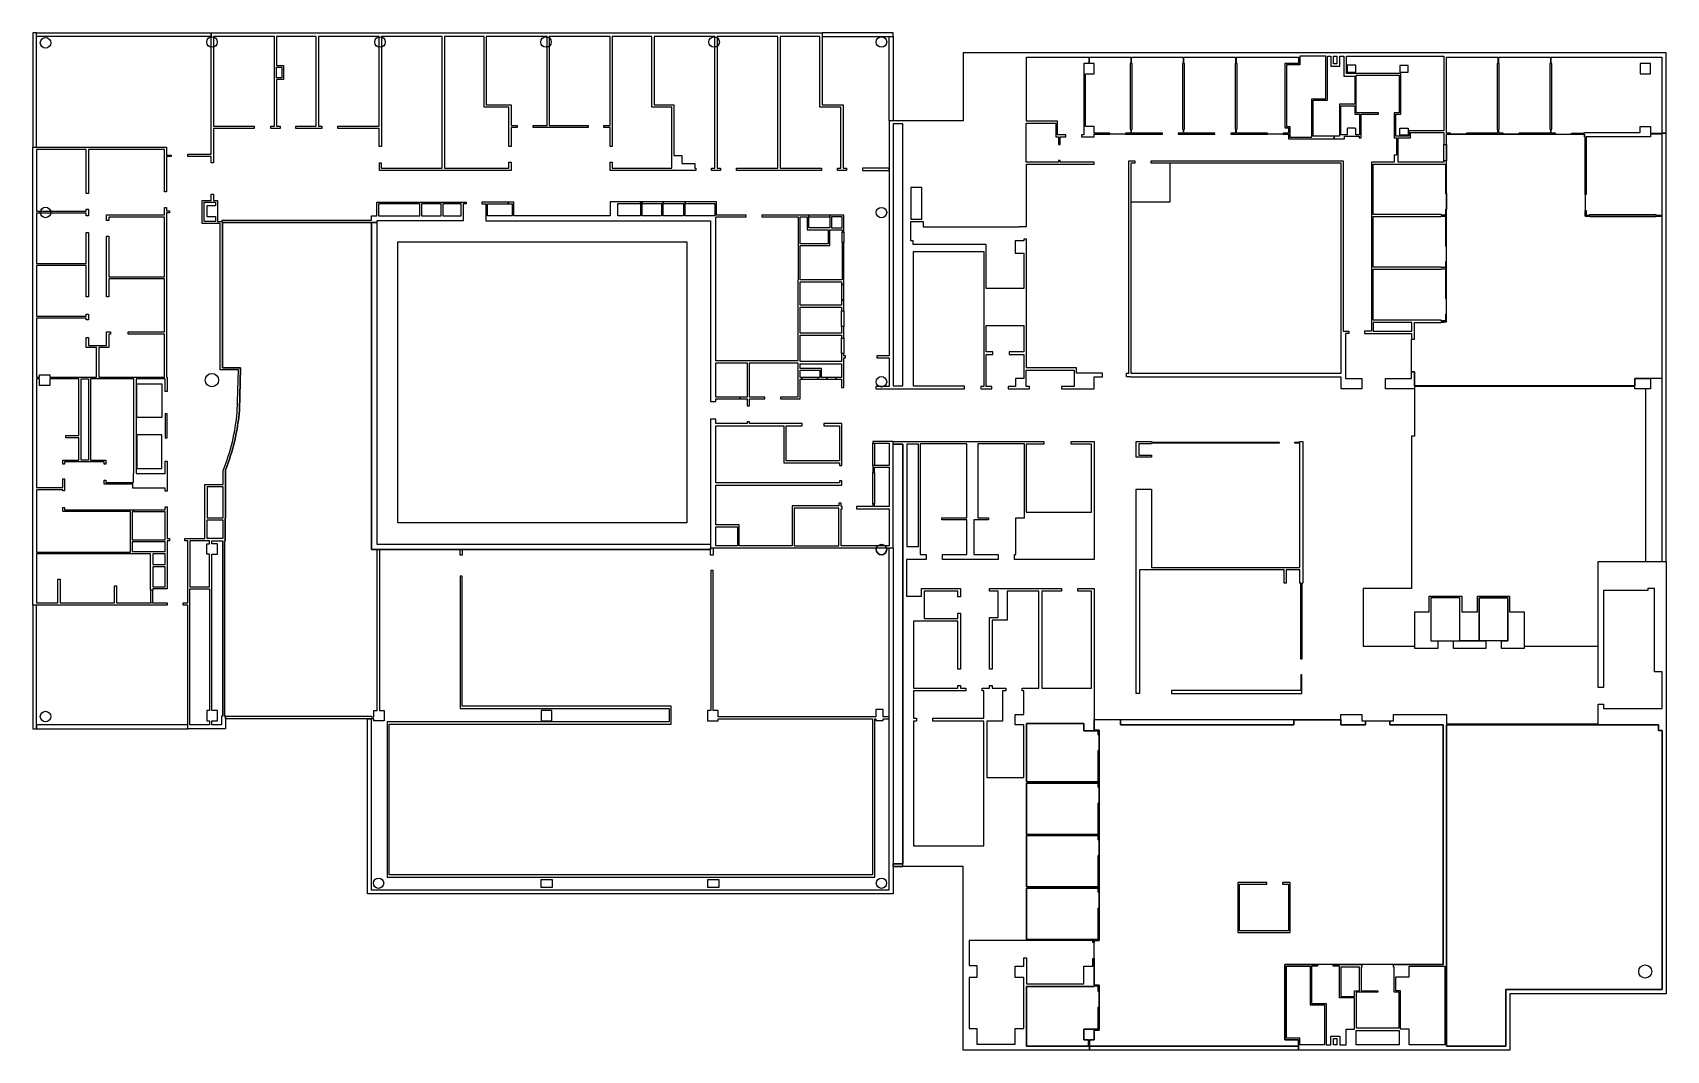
# Model space of a CAD drawing. Header units: inches. Extents: x 2935 to 12425, y 2076 to 7985.
import ezdxf

# ---------------------------------------------------------------- set-up
doc = ezdxf.new("R2010")
doc.units = ezdxf.units.IN
doc.header["$MEASUREMENT"] = 0
for name, color, linetype in [('E14-245', 2, 'Continuous'), ('E14-245F', 2, 'Continuous'), ('E14-245G', 2, 'Continuous'), ('E14-245K', 2, 'Continuous'), ('E14-251A', 2, 'Continuous'), ('E14-251D', 2, 'Continuous'), ('E14-274', 2, 'Continuous'), ('E14-274A', 2, 'Continuous'), ('E14-274B', 2, 'Continuous'), ('E14-274C', 2, 'Continuous'), ('E14-274D', 2, 'Continuous'), ('E14-274G', 2, 'Continuous'), ('Elevators_Primary', 2, 'Continuous'), ('Void', 7, 'Continuous'), ('Walls', 3, 'Continuous')]:
    doc.layers.add(name, color=color, linetype=linetype)

msp = doc.modelspace()

# ---------------------------------------------------------------- linework, layer by layer
at = {"layer": 'E14-245'}
msp.add_lwpolyline([(12398.5, 5977.5), (12331.8, 5977.5), (12240.8, 5977.5), (12240.8, 5933.6), (10961.5, 5933.6), (10961.5, 6016.5), (10945.2, 6016.5), (10945.2, 6205.1), (10961.5, 6205.1), (10961.5, 6302.6), (11115.9, 6302.6), (11146.8, 6305.9), (11146.8, 6348.2), (11146.8, 7050.4), (11146.8, 7240.6), (11146.8, 7334.9), (11146.8, 7396.7), (11171.2, 7396.7), (11873.4, 7396.7), (11949.8, 7396.7), (11949.8, 7380.4), (11953.1, 7380.4), (11953.1, 7045.5), (11953.1, 6952.9), (11953.1, 6920.4), (11980.7, 6920.4), (11980.7, 6917.1), (12362.7, 6917.1), (12362.7, 6920.4), (12398.5, 6920.4)], close=True, dxfattribs=at)
at = {"layer": 'E14-245F'}
msp.add_lwpolyline([(11748.3, 7424.3), (11751.5, 7424.3), (11751.5, 7401.5), (11567.8, 7401.5), (11567.8, 7396.7), (11476.8, 7396.7), (11476.8, 7401.5), (11450.8, 7401.5), (11450.8, 7424.3), (11454, 7424.3), (11454, 7806.3), (11450.8, 7806.3), (11450.8, 7843.7), (11751.5, 7843.7), (11751.5, 7806.3), (11748.3, 7806.3)], close=True, dxfattribs=at)
at = {"layer": 'E14-245G'}
msp.add_lwpolyline([(11445.9, 7401.5), (11263.8, 7401.5), (11263.8, 7396.7), (11171.2, 7396.7), (11171.2, 7401.5), (11146.8, 7401.5), (11146.8, 7843.7), (11445.9, 7843.7), (11445.9, 7806.3), (11442.6, 7806.3), (11442.6, 7424.3)], close=True, dxfattribs=at)
at = {"layer": 'E14-245K'}
msp.add_lwpolyline([(11141.9, 7050.4), (11146.8, 7050.4), (11146.8, 6957.8), (11141.9, 6957.8), (11141.9, 6925.2), (11117.5, 6925.2), (11117.5, 6928.5), (10722.5, 6928.5), (10722.5, 7221.1), (11141.9, 7221.1)], close=True, dxfattribs=at)
at = {"layer": 'E14-251A'}
msp.add_lwpolyline([(10208.8, 7432.4), (10229.9, 7432.4), (10229.9, 7401.5), (10199.1, 7401.5), (10199.1, 7396.7), (10108, 7396.7), (10108, 7401.5), (9927.6, 7401.5), (9927.6, 7424.3), (9930.8, 7424.3), (9930.8, 7806.3), (9927.6, 7806.3), (9927.6, 7843.7), (10288.5, 7843.7), (10288.5, 7806.3), (10208.8, 7806.3)], close=True, dxfattribs=at)
at = {"layer": 'E14-251D'}
msp.add_lwpolyline([(9309.9, 7424.3), (9313.1, 7424.3), (9313.1, 7401.5), (9283.8, 7401.5), (9283.8, 7396.7), (9192.8, 7396.7), (9192.8, 7401.5), (9101.8, 7401.5), (9101.8, 7440.6), (9051.4, 7440.6), (9051.4, 7746.2), (9101.8, 7746.2), (9101.8, 7806.3), (9074.1, 7806.3), (9074.1, 7843.7), (9313.1, 7843.7), (9313.1, 7806.3), (9309.9, 7806.3)], close=True, dxfattribs=at)
at = {"layer": 'E14-274'}
msp.add_lwpolyline([(11128.9, 2573.5), (10839.5, 2573.5), (10655.9, 2573.5), (10655.9, 2575.1), (10490, 2575.1), (10399, 2573.5), (10208.8, 2573.5), (10208.8, 2137.8), (10288.5, 2137.8), (10288.5, 2100.5), (9074.1, 2100.5), (9074.1, 2137.8), (9101.8, 2137.8), (9101.8, 2193.1), (9129.4, 2193.1), (9129.4, 2326.4), (9129.4, 2417.5), (9129.4, 2454.8), (9101.8, 2454.8), (9101.8, 2609.3), (9101.8, 2701.9), (9101.8, 2713.3), (9129.4, 2713.3), (9129.4, 2901.9), (9129.4, 3908.1), (9129.4, 3935.8), (9101.8, 3935.8), (9101.8, 3997.5), (9254.6, 3997.5), (9254.6, 3966.6), (10260.8, 3966.6), (10260.8, 3994.3), (10533.9, 3994.3), (10533.9, 3966.6), (10677, 3966.6), (10677, 3989.4), (10818.4, 3989.4), (10818.4, 3966.6), (11128.9, 3966.6)], close=True, dxfattribs=at)
at = {"layer": 'E14-274A'}
msp.add_lwpolyline([(9124.5, 3635), (8708.4, 3635), (8708.4, 3973.2), (9040, 3973.2), (9040, 3930.9), (9124.5, 3930.9), (9124.5, 3908.1), (9129.4, 3908.1), (9129.4, 3817.1), (9124.5, 3817.1)], close=True, dxfattribs=at)
at = {"layer": 'E14-274B'}
msp.add_lwpolyline([(9124.5, 3329.4), (8708.4, 3329.4), (8708.4, 3626.9), (9124.5, 3626.9), (9124.5, 3604.1), (9129.4, 3604.1), (9129.4, 3511.5), (9124.5, 3511.5)], close=True, dxfattribs=at)
at = {"layer": 'E14-274C'}
msp.add_lwpolyline([(9129.4, 3207.5), (9124.5, 3207.5), (9124.5, 3025.4), (8708.4, 3025.4), (8708.4, 3322.9), (9124.5, 3322.9), (9124.5, 3298.5), (9129.4, 3298.5)], close=True, dxfattribs=at)
at = {"layer": 'E14-274D'}
msp.add_lwpolyline([(9129.4, 2901.9), (9124.5, 2901.9), (9124.5, 2719.8), (8708.4, 2719.8), (8708.4, 3017.3), (9124.5, 3017.3), (9124.5, 2994.5), (9129.4, 2994.5)], close=True, dxfattribs=at)
at = {"layer": 'E14-274G'}
msp.add_lwpolyline([(9124.5, 2198), (9040, 2198), (9040, 2137.8), (9067.6, 2137.8), (9067.6, 2100.5), (8708.4, 2100.5), (8708.4, 2446.7), (9101.8, 2446.7), (9101.8, 2450), (9124.5, 2450), (9124.5, 2417.5), (9129.4, 2417.5), (9129.4, 2326.4), (9124.5, 2326.4)], close=True, dxfattribs=at)
at = {"layer": 'Elevators_Primary'}
for points in [[(3684.5, 5751.6), (3539.8, 5751.6), (3539.8, 5946.6), (3684.5, 5946.6)], [(3684.5, 5650.8), (3539.8, 5650.8), (3539.8, 5454.1), (3684.5, 5454.1)], [(11224.8, 4703), (11057.4, 4703), (11057.4, 4454.3), (11224.8, 4454.3)], [(11337, 4703), (11504.4, 4703), (11504.4, 4454.3), (11337, 4454.3)]]:
    msp.add_lwpolyline(points, close=True, dxfattribs=at)
at = {"layer": 'Void'}
for points in [[(9540.7, 7227.6), (9540.7, 7001.6), (9314.7, 7001.6), (9314.7, 6008.4), (10535.6, 6008.4), (10535.6, 7227.6)], [(6735.7, 5138.7), (5056.5, 5138.7), (5056.5, 6770.8), (6735.7, 6770.8)], [(10664, 4758.3), (10664, 4423.4), (10963.1, 4423.4), (10963.1, 4621.8), (11047.6, 4621.8), (11047.6, 4712.8), (11236.2, 4712.8), (11236.2, 4621.8), (11327.2, 4621.8), (11327.2, 4712.8), (11514.2, 4712.8), (11514.2, 4621.8), (11598.7, 4621.8), (11598.7, 4423.4), (12027.9, 4423.4), (12027.9, 4914.4), (12305.8, 4914.4), (12305.8, 5917.4), (12240.8, 5917.4), (12240.8, 5930.4), (10961.5, 5930.4), (10961.5, 5642.6), (10945.2, 5642.6), (10945.2, 5047.7), (10945.2, 4758.3)], [(11146.8, 2100.5), (11146.8, 3966.6), (12379, 3966.6), (12379, 3934.1), (12400.1, 3934.1), (12400.1, 2428.8), (11491.4, 2428.8), (11491.4, 2100.5)]]:
    msp.add_lwpolyline(points, close=True, dxfattribs=at)
msp.add_lwpolyline([(7989.9, 3158.7), (7933.8, 3158.7), (7933.8, 3142.5), (7933.8, 3142.5), (7933.8, 2984.8), (4879.3, 2984.8), (4879.3, 4000.8), (4055.1, 4000.8), (4055.1, 4017), (4048.6, 4017), (4048.6, 5034.7), (4053.5, 5034.7), (4053.5, 5168), (4055.1, 5168), (4055.1, 5372.8), (4055.1, 5445.5, 0.07407), (4136.4, 5793.8), (4142.9, 6039.3), (4037.2, 6039.3), (4037.2, 6883), (4903.7, 6883), (4903.7, 4984.3), (6872.3, 4984.3), (6872.3, 4994), (7836.4, 4994, 0.082972), (7834.7, 4984.1, 1), (7895.7, 4984.1, 0.082972), (7894, 4994), (7933.8, 4994), (7933.8, 5595.5), (7989.9, 5595.5)], format="xyb", close=True, dxfattribs=at)
at = {"layer": 'Walls', "color": 1}
for points in [[(2957.8, 7985.1), (2935.1, 7985.1), (2935.1, 7320.3), (2957.8, 7320.3)], [(2957.8, 7985.1), (3972.2, 7985.1), (3972.2, 7962.4), (2957.8, 7962.4)], [(7520.9, 7985.1), (7520.9, 7565.7), (7642.8, 7565.7), (7642.8, 7198.3), (7662.3, 7198.3), (7662.3, 7185.3), (7610.3, 7185.3), (7610.3, 7198.3), (7629.8, 7198.3), (7629.8, 7552.7), (7507.9, 7552.7), (7507.9, 7962.4), (7277, 7962.4), (7277, 7198.3), (7517.6, 7198.3), (7517.6, 7185.3), (7023.5, 7185.3), (7023.5, 7198.3), (7264, 7198.3), (7264, 7962.4), (6911.3, 7962.4), (6911.3, 7198.3), (6930.8, 7198.3), (6930.8, 7185.3), (6878.8, 7185.3), (6878.8, 7198.3), (6898.3, 7198.3), (6898.3, 7962.4), (6545.5, 7962.4), (6545.5, 7565.7), (6659.3, 7565.7), (6659.3, 7271.5), (6706.5, 7271.5), (6706.5, 7226), (6781.2, 7226), (6781.2, 7198.3), (6787.7, 7198.3), (6787.7, 7185.3), (6288.7, 7185.3), (6288.7, 7234.1), (6301.7, 7234.1), (6301.7, 7198.3), (6647.9, 7198.3), (6647.9, 7552.7), (6532.5, 7552.7), (6532.5, 7962.4), (6301.7, 7962.4), (6301.7, 7325.1), (6288.7, 7325.1), (6288.7, 7434.1), (6252.9, 7434.1), (6252.9, 7445.4), (6288.7, 7445.4), (6288.7, 7962.4), (5935.9, 7962.4), (5935.9, 7445.4), (6161.9, 7445.4), (6161.9, 7434.1), (5841.6, 7434.1), (5841.6, 7445.4), (5922.9, 7445.4), (5922.9, 7962.4), (5570.2, 7962.4), (5570.2, 7565.7), (5714.8, 7565.7), (5714.8, 7445.4), (5749, 7445.4), (5749, 7434.1), (5714.8, 7434.1), (5714.8, 7325.1), (5701.8, 7325.1), (5701.8, 7552.7), (5557.2, 7552.7), (5557.2, 7962.4), (5326.3, 7962.4), (5326.3, 7198.3), (5701.8, 7198.3), (5701.8, 7234.1), (5714.8, 7234.1), (5714.8, 7185.3), (4949.2, 7185.3), (4949.2, 7229.2), (4958.9, 7229.2), (4958.9, 7198.3), (5313.3, 7198.3), (5313.3, 7962.4), (4960.6, 7962.4), (4960.6, 7325.1), (4947.6, 7325.1), (4947.6, 7429.2), (4707, 7429.2), (4707, 7442.2), (4947.6, 7442.2), (4947.6, 7962.4), (4594.8, 7962.4), (4594.8, 7442.2), (4614.3, 7442.2), (4614.3, 7429.2), (4463.1, 7429.2), (4463.1, 7442.2), (4581.8, 7442.2), (4581.8, 7962.4), (4351, 7962.4), (4351, 7794.9), (4391.6, 7794.9), (4391.6, 7713.7), (4351, 7713.7), (4351, 7442.2), (4372.1, 7442.2), (4372.1, 7429.2), (4318.5, 7429.2), (4318.5, 7442.2), (4339.6, 7442.2), (4339.6, 7962.4), (3985.2, 7962.4), (3985.2, 7442.2), (4222.5, 7442.2), (4222.5, 7429.2), (3985.2, 7429.2), (3985.2, 7229.2), (3972.2, 7229.2), (3972.2, 7266.6), (3835.7, 7266.6), (3835.7, 7279.6), (3972.2, 7279.6), (3972.2, 7985.1)], [(7933.8, 7985.1), (7520.9, 7985.1), (7520.9, 7962.4), (7933.8, 7962.4)], [(7933.8, 7473.1), (7911, 7473.1), (7911, 7962.4), (7933.8, 7962.4)], [(4381.9, 7723.4), (4351, 7723.4), (4351, 7785.2), (4381.9, 7785.2)], [(7911, 6109.2), (7837.9, 6109.2), (7837.9, 6097.8), (7911, 6097.8), (7911, 5930.4), (7833, 5930.4), (7833, 5917.4), (7911, 5917.4), (8347.5, 5917.4), (8347.5, 5932), (8051.6, 5932), (8051.6, 6713.9), (8459.7, 6713.9), (8459.7, 5930.4), (8441.8, 5930.4), (8441.8, 5917.4), (8506.8, 5917.4), (8506.8, 5930.4), (8472.7, 5930.4), (8472.7, 6117.3), (8513.3, 6117.3), (8513.3, 6131.9), (8472.7, 6131.9), (8472.7, 6284.8), (8692.1, 6284.8), (8692.1, 6131.9), (8607.6, 6131.9), (8607.6, 6117.3), (8692.1, 6117.3), (8692.1, 5977.5), (8645, 5977.5), (8645, 5930.4), (8601.1, 5930.4), (8601.1, 5917.4), (8726.3, 5917.4), (8726.3, 5930.4), (8706.8, 5930.4), (8706.8, 6026.3), (8984.7, 6026.3), (8984.7, 5930.4), (8911.6, 5930.4), (8911.6, 5917.4), (9101.8, 5917.4), (9101.8, 5987.3), (9148.9, 5987.3), (9148.9, 6008.4), (8997.7, 6008.4), (8997.7, 6039.3), (8708.4, 6039.3), (8708.4, 6785.4), (8692.1, 6785.4), (8692.1, 6775.7), (8641.7, 6775.7), (8641.7, 6704.2), (8692.1, 6704.2), (8692.1, 6499.3), (8472.7, 6499.3), (8472.7, 6754.6), (8050, 6754.6), (8050, 6775.7), (8035.4, 6775.7), (8035.4, 6889.5), (8108.5, 6889.5), (8108.5, 6858.6), (8666.1, 6858.6), (8666.1, 6860.2), (8708.4, 6860.2), (8708.4, 7221.1), (9101.8, 7221.1), (9101.8, 7234.1), (8903.5, 7234.1), (8903.5, 7243.9), (8893.7, 7243.9), (8893.7, 7232.5), (8706.8, 7232.5), (8706.8, 7460.1), (8877.4, 7460.1), (8877.4, 7380.4), (8893.7, 7380.4), (8893.7, 7334.9), (8903.5, 7334.9), (8903.5, 7380.4), (8936, 7380.4), (8936, 7391.8), (8888.8, 7391.8), (8888.8, 7471.4), (8708.4, 7471.4), (8708.4, 7843.7), (9069.3, 7843.7), (9069.3, 7806.3), (9040, 7806.3), (9040, 7391.8), (9027, 7391.8), (9027, 7380.4), (9101.8, 7380.4), (9101.8, 7396.7), (9192.8, 7396.7), (9192.8, 7401.5), (9101.8, 7401.5), (9101.8, 7440.6), (9051.4, 7440.6), (9051.4, 7746.2), (9101.8, 7746.2), (9101.8, 7806.3), (9074.1, 7806.3), (9074.1, 7843.7), (9313.1, 7843.7), (9313.1, 7806.3), (9309.9, 7806.3), (9309.9, 7424.3), (9313.1, 7424.3), (9313.1, 7401.5), (9283.8, 7401.5), (9283.8, 7396.7), (9498.4, 7396.7), (9498.4, 7401.5), (9318, 7401.5), (9318, 7424.3), (9321.2, 7424.3), (9321.2, 7806.3), (9318, 7806.3), (9318, 7843.7), (9617.1, 7843.7), (9617.1, 7806.3), (9613.8, 7806.3), (9613.8, 7424.3), (9617.1, 7424.3), (9617.1, 7401.5), (9589.5, 7401.5), (9589.5, 7396.7), (9802.4, 7396.7), (9802.4, 7401.5), (9622, 7401.5), (9622, 7424.3), (9625.2, 7424.3), (9625.2, 7806.3), (9622, 7806.3), (9622, 7843.7), (9922.7, 7843.7), (9922.7, 7806.3), (9919.5, 7806.3), (9919.5, 7424.3), (9922.7, 7424.3), (9922.7, 7401.5), (9895.1, 7401.5), (9895.1, 7396.7), (10108, 7396.7), (10108, 7401.5), (9927.6, 7401.5), (9927.6, 7424.3), (9930.8, 7424.3), (9930.8, 7806.3), (9927.6, 7806.3), (9927.6, 7843.7), (10288.5, 7843.7), (10288.5, 7806.3), (10208.8, 7806.3), (10208.8, 7432.4), (10229.9, 7432.4), (10229.9, 7401.5), (10199.1, 7401.5), (10199.1, 7396.7), (10229.9, 7396.7), (10229.9, 7369), (10494.9, 7369), (10494.9, 7383.7), (10373, 7383.7), (10373, 7593.4), (10455.9, 7593.4), (10455.9, 7848.6), (10475.4, 7848.6), (10475.4, 7790.1), (10527.4, 7790.1), (10527.4, 7848.6), (10551.8, 7848.6), (10551.8, 7733.2), (10615.2, 7733.2), (10615.2, 7570.6), (10525.8, 7570.6), (10525.8, 7383.7), (10494.9, 7383.7), (10494.9, 7369), (10555.1, 7369), (10555.1, 7383.7), (10639.6, 7383.7), (10639.6, 7373.9), (10651, 7373.9), (10651, 7512.1), (10751.8, 7512.1), (10751.8, 7520.2), (10623.3, 7520.2), (10623.3, 7738), (10872.1, 7738), (10872.1, 7520.2), (10844.4, 7520.2), (10844.4, 7373.9), (10857.4, 7373.9), (10857.4, 7273.1), (10844.4, 7273.1), (10844.4, 7234.1), (10711.1, 7234.1), (10711.1, 6252.2), (10672.1, 6252.2), (10672.1, 6237.6), (10945.2, 6237.6), (10945.2, 6205.1), (10961.5, 6205.1), (10961.5, 6302.6), (11115.9, 6302.6), (11115.9, 6305.9), (11146.8, 6305.9), (11146.8, 6348.2), (11141.9, 6348.2), (11141.9, 6312.4), (11115.9, 6312.4), (11115.9, 6315.6), (10722.5, 6315.6), (10722.5, 6611.5), (11115.9, 6611.5), (11115.9, 6614.8), (11141.9, 6614.8), (11141.9, 6440.8), (11146.8, 6440.8), (11146.8, 6653.8), (11141.9, 6653.8), (11141.9, 6621.3), (11115.9, 6621.3), (11115.9, 6624.5), (10722.5, 6624.5), (10722.5, 6917.1), (11117.5, 6917.1), (11117.5, 6920.4), (11141.9, 6920.4), (11141.9, 6744.8), (11146.8, 6744.8), (11146.8, 6957.8), (11141.9, 6957.8), (11141.9, 6925.2), (11117.5, 6925.2), (11117.5, 6928.5), (10722.5, 6928.5), (10722.5, 7221.1), (11141.9, 7221.1), (11141.9, 7050.4), (11146.8, 7050.4), (11146.8, 7240.6), (11132.2, 7240.6), (11132.2, 7234.1), (10867.2, 7234.1), (10867.2, 7373.9), (10938.7, 7373.9), (10938.7, 7406.4), (11132.2, 7406.4), (11132.2, 7334.9), (11146.8, 7334.9), (11146.8, 7396.7), (11171.2, 7396.7), (11171.2, 7401.5), (11146.8, 7401.5), (11146.8, 7843.7), (11445.9, 7843.7), (11445.9, 7806.3), (11442.6, 7806.3), (11442.6, 7424.3), (11445.9, 7424.3), (11445.9, 7401.5), (11263.8, 7401.5), (11263.8, 7396.7), (11476.8, 7396.7), (11476.8, 7401.5), (11450.8, 7401.5), (11450.8, 7424.3), (11454, 7424.3), (11454, 7806.3), (11450.8, 7806.3), (11450.8, 7843.7), (11751.5, 7843.7), (11751.5, 7806.3), (11748.3, 7806.3), (11748.3, 7424.3), (11751.5, 7424.3), (11751.5, 7401.5), (11567.8, 7401.5), (11567.8, 7396.7), (11780.8, 7396.7), (11780.8, 7401.5), (11756.4, 7401.5), (11756.4, 7424.3), (11759.6, 7424.3), (11759.6, 7806.3), (11756.4, 7806.3), (11756.4, 7843.7), (12398.5, 7843.7), (12398.5, 7401.5), (12424.5, 7401.5), (12424.5, 7868.1), (8339.4, 7868.1), (8339.4, 7473.1), (7911, 7473.1)], [(10238.1, 7378.8), (10364.9, 7378.8), (10364.9, 7601.5), (10446.2, 7601.5), (10446.2, 7848.6), (10296.6, 7848.6), (10296.6, 7798.2), (10218.6, 7798.2), (10218.6, 7440.6), (10238.1, 7440.6)], [(10491.7, 7848.6), (10511.2, 7848.6), (10511.2, 7804.7), (10491.7, 7804.7)], [(10852.6, 7383.7), (10852.6, 7512.1), (10881.8, 7512.1), (10881.8, 7747.8), (10566.4, 7747.8), (10566.4, 7848.6), (11132.2, 7848.6), (11132.2, 7414.5), (10929, 7414.5), (10929, 7383.7)], [(10571.3, 7755.9), (10620.1, 7755.9), (10620.1, 7796.6), (10571.3, 7796.6)], [(10876.9, 7755.9), (10924.1, 7755.9), (10924.1, 7794.9), (10876.9, 7794.9)], [(10533.9, 7560.9), (10615.2, 7560.9), (10615.2, 7512.1), (10642.8, 7512.1), (10642.8, 7391.8), (10620.1, 7391.8), (10620.1, 7429.2), (10615.2, 7429.2), (10615.2, 7430.8), (10574.6, 7430.8), (10574.6, 7429.2), (10571.3, 7429.2), (10571.3, 7391.8), (10533.9, 7391.8)], [(7989.9, 7456.8), (7933.8, 7456.8), (7933.8, 5933.6), (7989.9, 5933.6)], [(12398.5, 7396.7), (12333.5, 7396.7), (12333.5, 7380.4), (11958, 7380.4), (11958, 7045.5), (11953.1, 7045.5), (11953.1, 7380.4), (11949.8, 7380.4), (11949.8, 7396.7), (11873.4, 7396.7), (11873.4, 7401.5), (11949.8, 7401.5), (11949.8, 7404.8), (12271.7, 7404.8), (12271.7, 7440.6), (12333.5, 7440.6), (12333.5, 7401.5), (12398.5, 7401.5)], [(2935.1, 7320.3), (3712.1, 7320.3), (3712.1, 7273.1), (3739.7, 7273.1), (3739.7, 7266.6), (3712.1, 7266.6), (3712.1, 7061.8), (3700.7, 7061.8), (3700.7, 7307.3), (3258.6, 7307.3), (3258.6, 7052), (3245.6, 7052), (3245.6, 7307.3), (2957.8, 7307.3), (2957.8, 6949.6), (3245.6, 6949.6), (3245.6, 6961), (3258.6, 6961), (3258.6, 6922), (3245.6, 6922), (3245.6, 6936.6), (2957.8, 6936.6), (2957.8, 6644), (3245.6, 6644), (3245.6, 6824.5), (3258.6, 6824.5), (3258.6, 6452.2), (3245.6, 6452.2), (3245.6, 6632.6), (2957.8, 6632.6), (2957.8, 6340), (3245.6, 6340), (3245.6, 6349.8), (3258.6, 6349.8), (3258.6, 6317.3), (3245.6, 6317.3), (3245.6, 6327), (2957.8, 6327), (2957.8, 5985.6), (2974.1, 5985.6), (2974.1, 5998.6), (3034.2, 5998.6), (3034.2, 5985.6), (3305.7, 5985.6), (3305.7, 6156.3), (3245.6, 6156.3), (3245.6, 6214.9), (3258.6, 6214.9), (3258.6, 6169.3), (3364.2, 6169.3), (3364.2, 6247.4), (3387, 6247.4), (3387, 6234.4), (3377.2, 6234.4), (3377.2, 6156.3), (3318.7, 6156.3), (3318.7, 5985.6), (3700.7, 5985.6), (3700.7, 6234.4), (3489.4, 6234.4), (3489.4, 6247.4), (3700.7, 6247.4), (3700.7, 6556.2), (3377.2, 6556.2), (3377.2, 6452.2), (3364.2, 6452.2), (3364.2, 6803.3), (3377.2, 6803.3), (3377.2, 6567.6), (3700.7, 6567.6), (3700.7, 6913.9), (3377.2, 6913.9), (3377.2, 6894.4), (3364.2, 6894.4), (3364.2, 6926.9), (3700.7, 6926.9), (3700.7, 6970.8), (3712.1, 6970.8), (3712.1, 6951.3), (3730, 6951.3), (3730, 6938.2), (3712.1, 6938.2), (3712.1, 5985.6), (3715.4, 5985.6), (3715.4, 5901.1), (3705.6, 5901.1), (3705.6, 5975.9), (3536.5, 5975.9), (3536.5, 5426.4), (3705.6, 5426.4), (3705.6, 5498), (3715.4, 5498), (3715.4, 5416.7), (3717, 5416.7), (3717, 5322.4), (3705.6, 5322.4), (3705.6, 5340.3), (3517, 5340.3), (3517, 5363), (3349.6, 5363), (3349.6, 5385.8), (3359.3, 5385.8), (3359.3, 5372.8), (3520.3, 5372.8), (3520.3, 5426.4), (3523.5, 5426.4), (3523.5, 5975.9), (3271.6, 5975.9), (3271.6, 5502.8), (3359.3, 5502.8), (3359.3, 5480.1), (3349.6, 5480.1), (3349.6, 5493.1), (3120.4, 5493.1), (3120.4, 5480.1), (3110.6, 5480.1), (3110.6, 5502.8), (3203.3, 5502.8), (3203.3, 5632.9), (3128.5, 5632.9), (3128.5, 5645.9), (3203.3, 5645.9), (3203.3, 5975.9), (3034.2, 5975.9), (3034.2, 5936.9), (2974.1, 5936.9), (2974.1, 5975.9), (2957.8, 5975.9), (2957.8, 5343.5), (3110.6, 5343.5), (3110.6, 5393.9), (3120.4, 5393.9), (3120.4, 5325.7), (3110.6, 5325.7), (3110.6, 5330.5), (2957.8, 5330.5), (2957.8, 4969.6), (3502.4, 4969.6), (3502.4, 5205.4), (3110.6, 5205.4), (3110.6, 5228.1), (3120.4, 5228.1), (3120.4, 5215.1), (3521.9, 5215.1), (3521.9, 5203.7), (3512.2, 5203.7), (3512.2, 5041.2), (3705.6, 5041.2), (3705.6, 5203.7), (3521.9, 5203.7), (3521.9, 5215.1), (3705.6, 5215.1), (3705.6, 5231.4), (3717, 5231.4), (3717, 5047.7), (3730, 5047.7), (3730, 5034.7), (3717, 5034.7), (3717, 4755.1), (3632.5, 4755.1), (3632.5, 4748.6), (3619.4, 4748.6), (3619.4, 4959.9), (3512.2, 4959.9), (3512.2, 4958.3), (2957.8, 4958.3), (2957.8, 4673.8), (3081.4, 4673.8), (3081.4, 4812), (3094.4, 4812), (3094.4, 4673.8), (3409.7, 4673.8), (3409.7, 4772.9), (3421.1, 4772.9), (3421.1, 4673.8), (3619.4, 4673.8), (3619.4, 4677), (3632.5, 4677), (3632.5, 4673.8), (3717, 4673.8), (3717, 4660.8), (2935.1, 4660.8)], [(11146.8, 7240.6), (11132.2, 7240.6), (11132.2, 7334.9), (11146.8, 7334.9)], [(12424.5, 7401.5), (12398.5, 7401.5), (12398.5, 4914.4), (12424.5, 4914.4)], [(9288.7, 5987.3), (9288.7, 6008.4), (9301.7, 6008.4), (9301.7, 7240.6), (9337.5, 7240.6), (9337.5, 7227.6), (9314.7, 7227.6), (9314.7, 6008.4), (10535.6, 6008.4), (10535.6, 7227.6), (9431.8, 7227.6), (9431.8, 7240.6), (10546.9, 7240.6), (10546.9, 6252.2), (10579.5, 6252.2), (10579.5, 6237.6), (10561.6, 6237.6), (10561.6, 5977.5), (10655.9, 5977.5), (10655.9, 5917.4), (10535.6, 5917.4), (10535.6, 5985.6), (9314.7, 5985.6), (9314.7, 5987.3)], [(7755, 7185.3), (7911, 7185.3), (7911, 7198.3), (7755, 7198.3)], [(8035.4, 6902.5), (8100.4, 6902.5), (8100.4, 7086.2), (8035.4, 7086.2)], [(3996.6, 6917.1), (3996.6, 6889.5), (3931.6, 6889.5), (3931.6, 7001.6), (3996.6, 7001.6), (3996.6, 6978.9), (3946.2, 6978.9), (3946.2, 6917.1)], [(5544.2, 7001.6), (5544.2, 6991.9), (5566.9, 6991.9), (5566.9, 6892.7), (6872.3, 6892.7), (6872.3, 5842.6), (6903.2, 5842.6), (6903.2, 5858.8), (7044.6, 5858.8), (7044.6, 5868.6), (6903.2, 5868.6), (6903.2, 6068.6), (7085.2, 6068.6), (7085.2, 5868.6), (7044.6, 5868.6), (7044.6, 5858.8), (7085.2, 5858.8), (7085.2, 5818.2), (7098.2, 5818.2), (7098.2, 5858.8), (7187.6, 5858.8), (7187.6, 5868.6), (7098.2, 5868.6), (7098.2, 6068.6), (7379.5, 6068.6), (7379.5, 5868.6), (7278.7, 5868.6), (7278.7, 5858.8), (7392.5, 5858.8), (7392.5, 5972.6), (7403.8, 5972.6), (7403.8, 5982.4), (7392.5, 5982.4), (7392.5, 6026.3), (7507.9, 6026.3), (7507.9, 5982.4), (7494.9, 5982.4), (7494.9, 5972.6), (7548.5, 5972.6), (7548.5, 5982.4), (7517.6, 5982.4), (7517.6, 6036), (7392.5, 6036), (7392.5, 6062), (7633.1, 6062), (7633.1, 5982.4), (7602.2, 5982.4), (7602.2, 5972.6), (7633.1, 5972.6), (7633.1, 5923.9), (7646.1, 5923.9), (7646.1, 6097.8), (7655.8, 6097.8), (7655.8, 6109.2), (7646.1, 6109.2), (7646.1, 6122.2), (7633.1, 6122.2), (7633.1, 6075.1), (7392.5, 6075.1), (7392.5, 6227.9), (7633.1, 6227.9), (7633.1, 6211.6), (7646.1, 6211.6), (7646.1, 6278.3), (7633.1, 6278.3), (7633.1, 6240.9), (7392.5, 6240.9), (7392.5, 6390.4), (7633.1, 6390.4), (7633.1, 6369.3), (7646.1, 6369.3), (7646.1, 6434.3), (7633.1, 6434.3), (7633.1, 6403.4), (7392.5, 6403.4), (7392.5, 6538.3), (7633.1, 6538.3), (7633.1, 6522.1), (7646.1, 6522.1), (7646.1, 6765.9), (7636.3, 6765.9), (7636.3, 6549.7), (7394.1, 6549.7), (7394.1, 6749.7), (7564.8, 6749.7), (7564.8, 6840.7), (7636.3, 6840.7), (7636.3, 6826.1), (7646.1, 6826.1), (7646.1, 6925.2), (7564.8, 6925.2), (7564.8, 6852.1), (7442.9, 6852.1), (7442.9, 6925.2), (7169.8, 6925.2), (7169.8, 6915.5), (7381.1, 6915.5), (7381.1, 6549.7), (7379.5, 6549.7), (7379.5, 6079.9), (6903.2, 6079.9), (6903.2, 6913.9), (6904.8, 6915.5), (7078.7, 6915.5), (7078.7, 6925.2), (6908, 6925.2), (6908, 7003.3), (6724.3, 7003.3), (6724.3, 6993.5), (6898.3, 6993.5), (6898.3, 6922), (6724.3, 6922), (6724.3, 7003.3), (6597.5, 7003.3), (6597.5, 6993.5), (6714.6, 6993.5), (6714.6, 6922), (6597.5, 6922), (6597.5, 7003.3), (6475.6, 7003.3), (6475.6, 6993.5), (6587.8, 6993.5), (6587.8, 6922), (6475.6, 6922), (6475.6, 7003.3), (6465.9, 7003.3), (6465.9, 6922), (6334.2, 6922), (6334.2, 6993.5), (6465.9, 6993.5), (6465.9, 7003.3), (6288.7, 7003.3), (6288.7, 6922), (5729.5, 6922), (5729.5, 7001.6), (5697, 7001.6), (5697, 6991.9), (5719.7, 6991.9), (5719.7, 6922), (5576.7, 6922), (5576.7, 6991.9), (5697, 6991.9), (5697, 7001.6)], [(12398.5, 6920.4), (12362.7, 6920.4), (12362.7, 6917.1), (11980.7, 6917.1), (11980.7, 6920.4), (11953.1, 6920.4), (11953.1, 6952.9), (11958, 6952.9), (11958, 6925.2), (11980.7, 6925.2), (11980.7, 6928.5), (12362.7, 6928.5), (12362.7, 6925.2), (12398.5, 6925.2)], [(6872.3, 5015.2), (6872.3, 4984.3), (4903.7, 4984.3), (4903.7, 6883), (4934.6, 6883), (4934.6, 5015.2)], [(7555, 6840.7), (7555, 6759.4), (7394.1, 6759.4), (7394.1, 6915.5), (7433.1, 6915.5), (7433.1, 6840.7)], [(7564.8, 6925.2), (7442.9, 6925.2), (7442.9, 6915.5), (7564.8, 6915.5)], [(7574.5, 6852.1), (7636.3, 6852.1), (7636.3, 6915.5), (7574.5, 6915.5)], [(7646.1, 6765.9), (7636.3, 6765.9), (7636.3, 6826.1), (7646.1, 6826.1)], [(7646.1, 6522.1), (7633.1, 6522.1), (7633.1, 6434.3), (7646.1, 6434.3)], [(7646.1, 6278.3), (7633.1, 6278.3), (7633.1, 6369.3), (7646.1, 6369.3)], [(10722.5, 6252.2), (10946.8, 6252.2), (10946.8, 6302.6), (10722.5, 6302.6)], [(7646.1, 6122.2), (7633.1, 6122.2), (7633.1, 6211.6), (7646.1, 6211.6)], [(7403.8, 5972.6), (7494.9, 5972.6), (7494.9, 5982.4), (7403.8, 5982.4)], [(7548.5, 5972.6), (7602.2, 5972.6), (7602.2, 5982.4), (7548.5, 5982.4)], [(10961.5, 5917.4), (10794, 5917.4), (10794, 5977.5), (10945.2, 5977.5), (10945.2, 6016.5), (10961.5, 6016.5), (10961.5, 5933.6), (12240.8, 5933.6), (12240.8, 5977.5), (12331.8, 5977.5), (12331.8, 5917.4), (12240.8, 5917.4), (12240.8, 5930.4), (10961.5, 5930.4)], [(3258.6, 5502.8), (3216.3, 5502.8), (3216.3, 5975.9), (3258.6, 5975.9)], [(3705.6, 5632.9), (3715.4, 5632.9), (3715.4, 5772.7), (3705.6, 5772.7)], [(6872.3, 5015.2), (6872.3, 4994), (7933.8, 4994), (7933.8, 5611.8), (7815.1, 5611.8), (7815.1, 5602), (7911, 5602), (7911, 5472), (7815.1, 5472), (7815.1, 5431.3), (7824.9, 5431.3), (7824.9, 5462.2), (7911, 5462.2), (7911, 5233), (7824.9, 5233), (7824.9, 5249.2), (7815.1, 5249.2), (7815.1, 5233), (7720.8, 5233), (7720.8, 5220), (7911, 5220), (7911, 5005.4), (7631.4, 5005.4), (7631.4, 5220), (7636.3, 5220), (7636.3, 5233), (7631.4, 5233), (7631.4, 5254.1), (7618.4, 5254.1), (7618.4, 5237.9), (7346.9, 5237.9), (7346.9, 5005.4), (7039.7, 5005.4), (7039.7, 5127.3), (6903.2, 5127.3), (6903.2, 5358.2), (7634.7, 5358.2), (7634.7, 5382.5), (7621.7, 5382.5), (7621.7, 5371.2), (6903.2, 5371.2), (6903.2, 5702.8), (7298.2, 5702.8), (7298.2, 5486.6), (7621.7, 5486.6), (7621.7, 5472), (7634.7, 5472), (7634.7, 5715.8), (7530.6, 5715.8), (7530.6, 5702.8), (7621.7, 5702.8), (7621.7, 5499.6), (7311.2, 5499.6), (7311.2, 5702.8), (7405.5, 5702.8), (7405.5, 5715.8), (7098.2, 5715.8), (7098.2, 5725.5), (7085.2, 5725.5), (7085.2, 5715.8), (6903.2, 5715.8), (6903.2, 5741.8), (6872.3, 5741.8)], [(7824.9, 5472), (7815.1, 5472), (7815.1, 5602), (7824.9, 5602)], [(8966.9, 5611.8), (9101.8, 5611.8), (9101.8, 4925.8), (8638.5, 4925.8), (8638.5, 4955), (8646.6, 4955), (8646.6, 5168), (8695.4, 5168), (8695.4, 5597.1), (8425.5, 5597.1), (8425.5, 5168), (8487.3, 5168), (8487.3, 5156.6), (8402.8, 5156.6), (8402.8, 4955), (8544.2, 4955), (8544.2, 4925.8), (8219.1, 4925.8), (8219.1, 4955), (8360.5, 4955), (8360.5, 5156.6), (8215.8, 5156.6), (8215.8, 5168), (8360.5, 5168), (8360.5, 5597.1), (8090.7, 5597.1), (8090.7, 4955), (8124.8, 4955), (8124.8, 4925.8), (8011, 4925.8), (8011, 4712.8), (8098.8, 4712.8), (8098.8, 4758.3), (8324.7, 4758.3), (8324.7, 4709.5), (8308.5, 4709.5), (8308.5, 4742.1), (8113.4, 4742.1), (8113.4, 4584.4), (8308.5, 4584.4), (8308.5, 4615.3), (8324.7, 4615.3), (8324.7, 4288.5), (8308.5, 4288.5), (8308.5, 4568.1), (8051.6, 4568.1), (8051.6, 4179.6), (8308.5, 4179.6), (8308.5, 4194.2), (8324.7, 4194.2), (8324.7, 4179.6), (8355.6, 4179.6), (8355.6, 4163.3), (8051.6, 4163.3), (8051.6, 4005.7), (8069.5, 4005.7), (8069.5, 3987.8), (8051.6, 3987.8), (8051.6, 3264.4), (8459.7, 3264.4), (8459.7, 3987.8), (8163.8, 3987.8), (8163.8, 4005.7), (8459.7, 4005.7), (8459.7, 4163.3), (8449.9, 4163.3), (8449.9, 4179.6), (8492.2, 4179.6), (8492.2, 4194.2), (8508.4, 4194.2), (8508.4, 4179.6), (8588.1, 4179.6), (8588.1, 4163.3), (8568.6, 4163.3), (8568.6, 3987.8), (8477.6, 3987.8), (8477.6, 3659.4), (8692.1, 3659.4), (8692.1, 3966.6), (8641.7, 3966.6), (8641.7, 4026.8), (8692.1, 4026.8), (8692.1, 4163.3), (8682.4, 4163.3), (8682.4, 4179.6), (8779.9, 4179.6), (8779.9, 4742.1), (8596.2, 4742.1), (8596.2, 4573), (8508.4, 4573), (8508.4, 4288.5), (8492.2, 4288.5), (8492.2, 4589.3), (8544.2, 4589.3), (8544.2, 4742.1), (8492.2, 4742.1), (8492.2, 4758.3), (8911.6, 4758.3), (8911.6, 4742.1), (8796.2, 4742.1), (8796.2, 4179.6), (9085.5, 4179.6), (9085.5, 4742.1), (9005.9, 4742.1), (9005.9, 4758.3), (9101.8, 4758.3), (9101.8, 3935.8), (9129.4, 3935.8), (9129.4, 3908.1), (9124.5, 3908.1), (9124.5, 3930.9), (9040, 3930.9), (9040, 3973.2), (8708.4, 3973.2), (8708.4, 3635), (9124.5, 3635), (9124.5, 3817.1), (9129.4, 3817.1), (9129.4, 3604.1), (9124.5, 3604.1), (9124.5, 3626.9), (8708.4, 3626.9), (8708.4, 3329.4), (9124.5, 3329.4), (9124.5, 3511.5), (9129.4, 3511.5), (9129.4, 3298.5), (9124.5, 3298.5), (9124.5, 3322.9), (8708.4, 3322.9), (8708.4, 3025.4), (9124.5, 3025.4), (9124.5, 3207.5), (9129.4, 3207.5), (9129.4, 2994.5), (9124.5, 2994.5), (9124.5, 3017.3), (8708.4, 3017.3), (8708.4, 2719.8), (9124.5, 2719.8), (9124.5, 2901.9), (9129.4, 2901.9), (9129.4, 2713.3), (9101.8, 2713.3), (9101.8, 2701.9), (9093.7, 2701.9), (9093.7, 2713.3), (8375.1, 2713.3), (8375.1, 2568.6), (8419, 2568.6), (8419, 2498.7), (8375.1, 2498.7), (8375.1, 2202.9), (8419, 2202.9), (8419, 2111.8), (8641.7, 2111.8), (8641.7, 2202.9), (8692.1, 2202.9), (8692.1, 2498.7), (8641.7, 2498.7), (8641.7, 2563.8), (8692.1, 2563.8), (8692.1, 2612.5), (8708.4, 2612.5), (8708.4, 2463), (9040, 2463), (9040, 2563.8), (9093.7, 2563.8), (9093.7, 2609.3), (9101.8, 2609.3), (9101.8, 2454.8), (9129.4, 2454.8), (9129.4, 2417.5), (9124.5, 2417.5), (9124.5, 2450), (9101.8, 2450), (9101.8, 2446.7), (8708.4, 2446.7), (8708.4, 2100.5), (9067.6, 2100.5), (9067.6, 2137.8), (9040, 2137.8), (9040, 2198), (9124.5, 2198), (9124.5, 2326.4), (9129.4, 2326.4), (9129.4, 2193.1), (9101.8, 2193.1), (9101.8, 2137.8), (9074.1, 2137.8), (9074.1, 2076.1), (8339.4, 2076.1), (8339.4, 3142.5), (7933.8, 3142.5), (7933.8, 3158.7), (7989.9, 3158.7), (7989.9, 5595.5), (7933.8, 5595.5), (7933.8, 5611.8), (8809.2, 5611.8), (8809.2, 5595.5), (8705.1, 5595.5), (8705.1, 5200.5), (9085.5, 5200.5), (9085.5, 5595.5), (8966.9, 5595.5)], [(9365.1, 4148.7), (9345.6, 4148.7), (9345.6, 5335.4), (9433.4, 5335.4), (9433.4, 4880.2), (10296.6, 4880.2), (10296.6, 5602), (10265.7, 5602), (10265.7, 5606.9), (10296.6, 5606.9), (10296.6, 5611.8), (10312.9, 5611.8), (10312.9, 4789.2), (10306.4, 4789.2), (10306.4, 4347), (10301.5, 4347), (10301.5, 4789.2), (10296.6, 4789.2), (10296.6, 4865.6), (10216.9, 4865.6), (10216.9, 4789.2), (10205.6, 4789.2), (10205.6, 4865.6), (9365.1, 4865.6)], [(9433.4, 5532.1), (9433.4, 5520.7), (9345.6, 5520.7), (9345.6, 5611.8), (9433.4, 5611.8), (9433.4, 5606.9), (10174.7, 5606.9), (10174.7, 5602), (9433.4, 5602), (9433.4, 5597.1), (9360.3, 5597.1), (9360.3, 5532.1)], [(8012.6, 5002.2), (8080.9, 5002.2), (8080.9, 5595.5), (8012.6, 5595.5)], [(7824.9, 5249.2), (7815.1, 5249.2), (7815.1, 5431.3), (7824.9, 5431.3)], [(3947.8, 5168), (4042.1, 5168), (4042.1, 5348.4), (3947.8, 5348.4), (3947.8, 5182.6)], [(7358.3, 5005.4), (7618.4, 5005.4), (7618.4, 5224.9), (7358.3, 5224.9)], [(4040.5, 5156.6), (4040.5, 5047.7), (3947.8, 5047.7), (3947.8, 5156.6)], [(3962.4, 5016.8), (3962.4, 5034.7), (3848.7, 5034.7), (3848.7, 4768.1), (3962.4, 4768.1), (3962.4, 4956.6), (3946.2, 4956.6), (3946.2, 5016.8)], [(3975.5, 3966.6), (3975.5, 3989.4), (4008, 3989.4), (4008, 4049.6), (3975.5, 4049.6), (3975.5, 4956.6), (4008, 4956.6), (4008, 5016.8), (3975.5, 5016.8), (3975.5, 5034.7), (4037.2, 5034.7), (4037.2, 4017), (4032.3, 4017), (4032.3, 3966.6)], [(6903.2, 5115.9), (7030, 5115.9), (7030, 5005.4), (6903.2, 5005.4)], [(3512.2, 4972.9), (3704, 4972.9), (3704, 5028.2), (3512.2, 5028.2)], [(3704, 4959.9), (3632.5, 4959.9), (3632.5, 4896.5), (3704, 4896.5)], [(3704, 4883.5), (3632.5, 4883.5), (3632.5, 4768.1), (3704, 4768.1)], [(12424.5, 4914.4), (12424.5, 2404.4), (11515.8, 2404.4), (11515.8, 2076.1), (10288.5, 2076.1), (10288.5, 2137.8), (10208.8, 2137.8), (10208.8, 2573.5), (10399, 2573.5), (10399, 2565.4), (10363.2, 2565.4), (10363.2, 2347.6), (10447.8, 2347.6), (10447.8, 2107), (10475.4, 2107), (10475.4, 2159), (10527.4, 2159), (10527.4, 2107), (10564.8, 2107), (10564.8, 2198), (10613.6, 2198), (10613.6, 2380.1), (10525.8, 2380.1), (10525.8, 2565.4), (10490, 2565.4), (10490, 2575.1), (10655.9, 2575.1), (10655.9, 2558.9), (10651, 2558.9), (10651, 2422.3), (10748.5, 2422.3), (10748.5, 2414.2), (10623.3, 2414.2), (10623.3, 2206.1), (10872.1, 2206.1), (10872.1, 2414.2), (10844.4, 2414.2), (10844.4, 2558.9), (10839.5, 2558.9), (10839.5, 2573.5), (11128.9, 2573.5), (11128.9, 3966.6), (10818.4, 3966.6), (10818.4, 3989.4), (10839.5, 3989.4), (10839.5, 4026.8), (11146.8, 4026.8), (11146.8, 3971.5), (12027.9, 3971.5), (12027.9, 4085.3), (12060.4, 4085.3), (12060.4, 4060.9), (12400.1, 4060.9), (12400.1, 4273.9), (12356.2, 4273.9), (12356.2, 4758.3), (12317.2, 4758.3), (12317.2, 4745.3), (12060.4, 4745.3), (12060.4, 4182.9), (12027.9, 4182.9), (12027.9, 4914.4)], [(3632.5, 4748.6), (3619.4, 4748.6), (3619.4, 4677), (3632.5, 4677)], [(3848.7, 3966.6), (3848.7, 4755.1), (3962.4, 4755.1), (3962.4, 4049.6), (3946.2, 4049.6), (3946.2, 3989.4), (3962.4, 3989.4), (3962.4, 3966.6)], [(2957.8, 4660.8), (2935.1, 4660.8), (2935.1, 3942.3), (2957.8, 3942.3)], [(9550.4, 4165), (9550.4, 4148.7), (10306.4, 4148.7), (10306.4, 4256), (10301.5, 4256), (10301.5, 4165)], [(10677, 3989.4), (10677, 3966.6), (10533.9, 3966.6), (10533.9, 3994.3), (10260.8, 3994.3), (10260.8, 3966.6), (9254.6, 3966.6), (9254.6, 3997.5), (10533.9, 3997.5), (10533.9, 4026.8), (10655.9, 4026.8), (10655.9, 3989.4)], [(2957.8, 3942.3), (3835.7, 3942.3), (3835.7, 3966.6), (2957.8, 3966.6)], [(11146.8, 2100.5), (11491.4, 2100.5), (11491.4, 2428.8), (12400.1, 2428.8), (12400.1, 3934.1), (12379, 3934.1), (12379, 3966.6), (11146.8, 3966.6)], [(10103.2, 3051.4), (9935.7, 3051.4), (9935.7, 2760.5), (10239.7, 2760.5), (10239.7, 3051.4), (10194.2, 3051.4), (10194.2, 3041.7), (10229.9, 3041.7), (10229.9, 2770.2), (9945.5, 2770.2), (9945.5, 3041.7), (10103.2, 3041.7)], [(10218.6, 2565.4), (10355.1, 2565.4), (10355.1, 2339.4), (10438, 2339.4), (10438, 2107), (10296.6, 2107), (10296.6, 2146), (10218.6, 2146)], [(10852.6, 2503.6), (10930.6, 2503.6), (10930.6, 2565.4), (11137, 2565.4), (11137, 2107), (10930.6, 2107), (10930.6, 2198), (10880.2, 2198), (10880.2, 2422.3), (10852.6, 2422.3)], [(10613.6, 2388.2), (10613.6, 2422.3), (10642.8, 2422.3), (10642.8, 2558.9), (10533.9, 2558.9), (10533.9, 2388.2)], [(10623.3, 2191.5), (10872.1, 2191.5), (10872.1, 2107), (10623.3, 2107)], [(9074.1, 2100.5), (10288.5, 2100.5), (10288.5, 2076.1), (9074.1, 2076.1)], [(10491.7, 2144.4), (10511.2, 2144.4), (10511.2, 2107), (10491.7, 2107)]]:
    msp.add_lwpolyline(points, close=True, dxfattribs=at)
at = {"layer": 'Walls'}
for points in [[(12271.7, 7746.2), (12333.5, 7746.2), (12333.5, 7806.3), (12271.7, 7806.3)], [(10876.9, 7430.8), (10924.1, 7430.8), (10924.1, 7390.2), (10876.9, 7390.2)], [(4936.2, 4984.3), (4949.2, 4984.3), (4949.2, 4049.6), (4976.8, 4049.6), (4976.8, 3989.4), (4916.7, 3989.4), (4916.7, 4000.8), (4902, 4000.8), (4055.1, 4000.8), (4055.1, 4017), (4902, 4017), (4902, 4012.2), (4916.7, 4012.2), (4916.7, 4049.6), (4936.2, 4049.6)], [(4902, 4000.8), (4902, 3007.5), (7911, 3007.5), (7911, 4994), (7933.8, 4994), (7933.8, 2984.8), (4879.3, 2984.8), (4879.3, 4000.8)], [(5430.4, 4951.8), (5419, 4951.8), (5419, 4984.3), (5430.4, 4984.3)], [(6886.9, 4951.8), (6872.3, 4951.8), (6872.3, 4994), (6886.9, 4994)], [(6886.9, 4862.4), (6873.9, 4862.4), (6873.9, 4049.6), (6854.4, 4049.6), (6854.4, 3989.4), (6916.2, 3989.4), (6916.2, 4000.8), (7813.5, 4000.8), (7813.5, 3095.3), (5006.1, 3095.3), (5006.1, 3969.9), (6644.7, 3969.9), (6644.7, 4073.9), (5430.4, 4073.9), (5430.4, 4829.8), (5419, 4829.8), (5419, 4060.9), (6631.7, 4060.9), (6631.7, 3982.9), (4994.7, 3982.9), (4994.7, 3082.3), (7826.5, 3082.3), (7826.5, 4000.8), (7833, 4000.8), (7833, 3991), (7875.3, 3991), (7875.3, 4000.8), (7911, 4000.8), (7911, 4012.2), (7875.3, 4012.2), (7875.3, 4054.4), (7833, 4054.4), (7833, 4012.2), (6916.2, 4012.2), (6916.2, 4049.6), (6886.9, 4049.6)], [(10963.1, 4408.8), (10963.1, 4621.8), (11047.6, 4621.8), (11047.6, 4712.8), (11236.2, 4712.8), (11236.2, 4621.8), (11327.2, 4621.8), (11327.2, 4712.8), (11514.2, 4712.8), (11514.2, 4621.8), (11598.7, 4621.8), (11598.7, 4408.8), (11467, 4408.8), (11467, 4454.3), (11504.4, 4454.3), (11504.4, 4703), (11337, 4703), (11337, 4454.3), (11224.8, 4454.3), (11224.8, 4703), (11057.4, 4703), (11057.4, 4454.3), (11096.4, 4454.3), (11096.4, 4408.8)], [(11187.4, 4454.3), (11376, 4454.3), (11376, 4408.8), (11187.4, 4408.8)], [(5888.8, 3989.4), (5950.6, 3989.4), (5950.6, 4049.6), (5888.8, 4049.6)], [(7989.9, 3158.7), (7933.8, 3158.7), (7933.8, 3142.5), (7989.9, 3142.5)], [(5955.4, 3066.1), (5887.2, 3066.1), (5887.2, 3023.8), (5955.4, 3023.8)], [(6854.4, 3023.8), (6922.7, 3023.8), (6922.7, 3066.1), (6854.4, 3066.1)]]:
    msp.add_lwpolyline(points, close=True, dxfattribs=at)
at = {"layer": 'Walls', "color": 1}
msp.add_lwpolyline([(3809.6, 4673.8), (3835.7, 4673.8), (3835.7, 5034.7), (3819.4, 5034.7), (3819.4, 5047.7), (3934.8, 5047.7), (3934.8, 5182.6), (3934.8, 5361.4), (4042.1, 5361.4), (4042.1, 5442.7, 0.071359), (4123.4, 5782.4), (4129.9, 6027.9), (4024.2, 6027.9), (4024.2, 6876.5), (3920.2, 6876.5), (3920.2, 7011.4), (3972.2, 7011.4), (3972.2, 7047.2), (3985.2, 7047.2), (3985.2, 7011.4), (4008, 7011.4), (4008, 6889.5), (4035.6, 6889.5), (4035.6, 6896), (4903.7, 6896), (4903.7, 6922), (4934.6, 6922), (4934.6, 7001.6), (5079.2, 7001.6), (5079.2, 6991.9), (4944.3, 6991.9), (4944.3, 6922), (5183.3, 6922), (5183.3, 6991.9), (5079.2, 6991.9), (5079.2, 7001.6), (5204.4, 7001.6), (5204.4, 6991.9), (5193, 6991.9), (5193, 6922), (5308.4, 6922), (5308.4, 6991.9), (5204.4, 6991.9), (5204.4, 7001.6), (5414.1, 7001.6), (5414.1, 6991.9), (5318.2, 6991.9), (5318.2, 6922), (5423.9, 6922), (5423.9, 6991.9), (5414.1, 6991.9), (5414.1, 7001.6), (5453.1, 7001.6), (5453.1, 6991.9), (5435.2, 6991.9), (5435.2, 6892.7), (4934.6, 6892.7), (4934.6, 6883), (4037.2, 6883), (4037.2, 6039.3), (4142.9, 6039.3), (4136.4, 5793.8, -0.07407), (4055.1, 5445.5), (4055.1, 5372.8), (4055.1, 5168), (4053.5, 5168), (4053.5, 5034.7), (4048.6, 5034.7), (4048.6, 4017), (4055.1, 4017), (4055.1, 3942.3), (3835.7, 3942.3), (3835.7, 3966.6), (3835.7, 4660.8), (3809.6, 4660.8)], format="xyb", close=True, dxfattribs=at)
at = {"layer": 'Walls'}
msp.add_lwpolyline([(4934.6, 6883), (4903.7, 6883)], dxfattribs=at)
for centre, radius in [((3009.8, 7926.2), 30.5), ((3976.8, 7930.8), 30.5), ((4952.6, 7930.8), 30.5), ((5917, 7930.8), 30.5), ((6893.2, 7930.8), 30.5), ((7865.2, 7930.8), 30.5), ((3009.8, 6941.3), 30.5), ((7865.2, 6940.5), 30.5), ((7865.2, 5958.1), 30.5), ((3009.8, 4014.1), 30.5), ((4944.3, 3046.5), 29.9), ((7865.2, 3046.5), 29.9), ((12302.1, 2533.6), 38.1)]:
    msp.add_circle(centre, radius, dxfattribs=at)
at = {"layer": 'Walls', "color": 1}
for centre, radius in [((3976.2, 5967.6), 38.9), ((7865.2, 4984.1), 30.5)]:
    msp.add_circle(centre, radius, dxfattribs=at)

doc.saveas('drawing.dxf')
